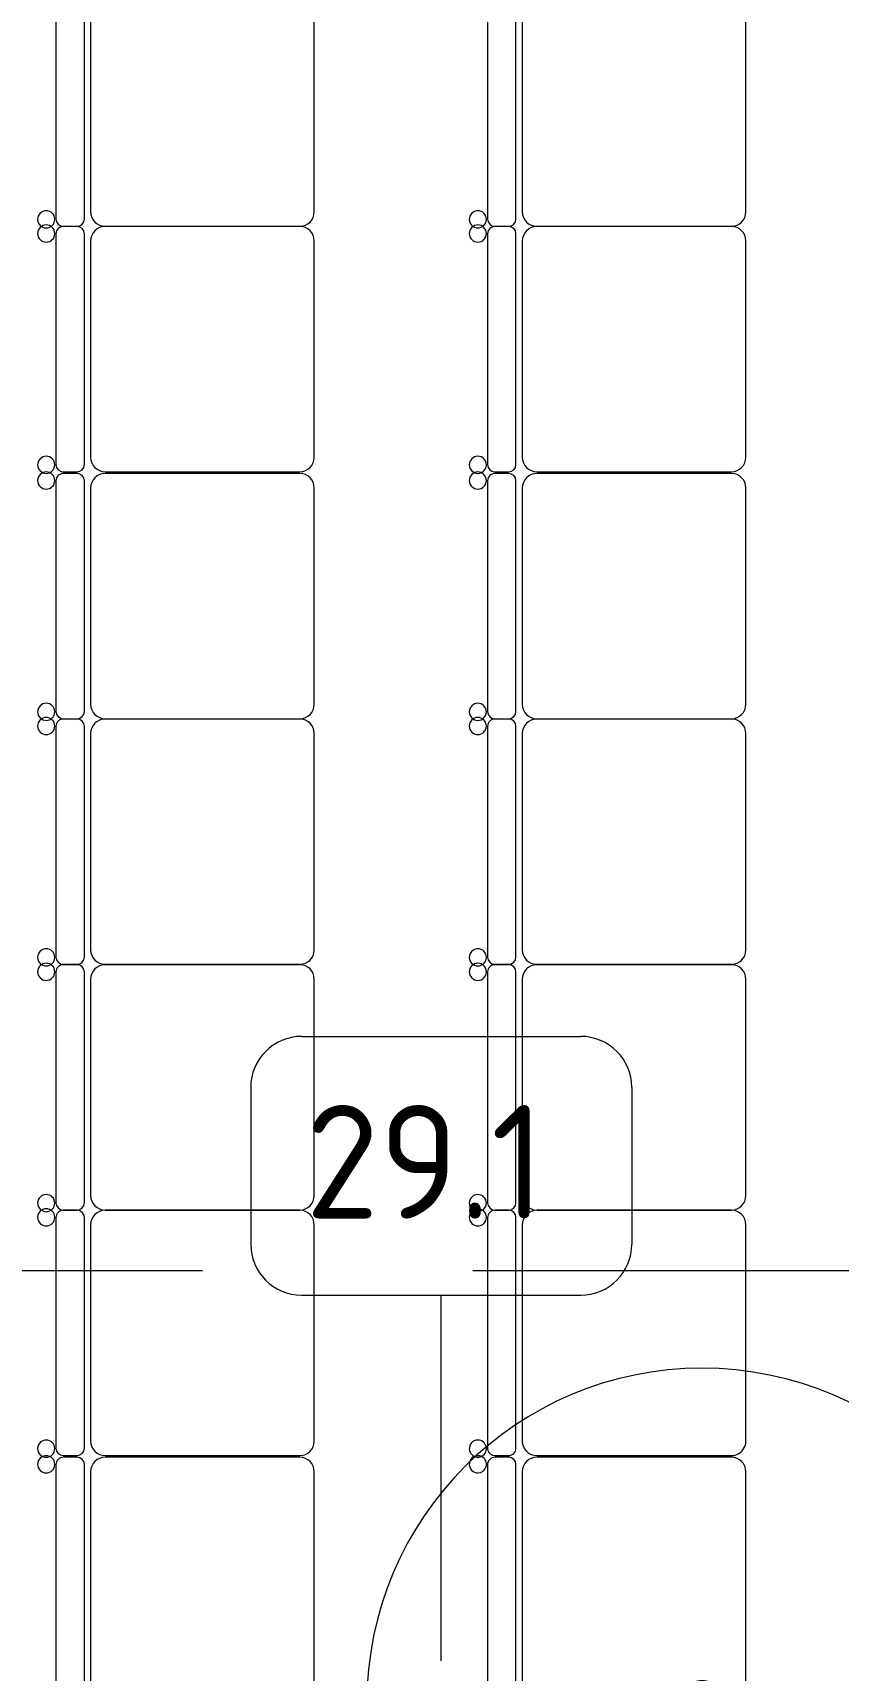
# Model space of a CAD drawing. Header units: millimetres. Extents: x 81566 to 292854, y -8553 to 29000.
# Drawn here: x 104252 to 105670, y 17446 to 20329 of the extents above; entities that cross this region are included whole.
import ezdxf

# ---------------------------------------------------------------- set-up
doc = ezdxf.new("R2010")
doc.units = ezdxf.units.MM
doc.linetypes.add('Осевая', pattern=[3175, 635, -476.25, 1587.5, -476.25])
doc.layers.add('I-FURN-1', color=9, linetype='Continuous', lineweight=9, true_color=0x808080)
doc.layers.add('I-FURN-IDEN', color=7, linetype='Continuous', lineweight=9)
doc.layers.add('Оси-2', color=7, linetype='Осевая', lineweight=9)
doc.styles.add('GOST Common', font='GOST_Common.ttf', dxfattribs={"height": 200})

# ---------------------------------------------------------------- blocks, each defined once
blk = doc.blocks.new('Стул Breuer - 1_188-26331327-План расстановки мебели и оборудования 2 этажа в осях 23-33')
at = {"layer": 'I-FURN-1'}
for p, q in [((190.5, 241.3), (-190.5, 241.3)), ((-215.9, 215.9), (-215.9, -127)), ((215.9, -127), (215.9, 215.9)), ((203.2, -163.5), (-203.2, -163.5)), ((-190.5, -152.4), (190.5, -152.4)), ((-215.9, -176.2), (-215.9, -200.8)), ((215.9, -200.8), (215.9, -176.2)), ((-203.2, -213.5), (203.2, -213.5))]:
    blk.add_line(p, q, dxfattribs=at)
for centre, radius, start, end in [((-190.5, 215.9), 25.4, 90, 180), ((190.5, 215.9), 25.4, 0, 90), ((-190.5, -127), 25.4, 180, 270), ((190.5, -127), 25.4, 270, 360), ((-203.2, -176.2), 12.7, 90, 180), ((203.2, -176.2), 12.7, 360, 90), ((-203.2, -200.8), 12.7, 180, 270), ((203.2, -200.8), 12.7, 270, 360), ((-203.5, -230.6), 15.1, 360, 180), ((-203.5, -230.6), 15.1, 180, 360), ((203.7, -230.6), 15.1, 360, 180), ((203.7, -230.6), 15.1, 180, 360)]:
    blk.add_arc(centre, radius, start, end, dxfattribs=at)
blk = doc.blocks.new('Стул Breuer - 1_188-V120-План расстановки мебели и оборудования 2 этажа в осях 23-33')
at = {"layer": 'I-FURN-1'}
for p, q in [((67.8, 241.3), (-190.5, 241.3)), ((190.5, 241.3), (67.8, 241.3)), ((-215.9, 215.9), (-215.9, -127)), ((215.9, -127), (215.9, 215.9)), ((162.2, -163.5), (-203.2, -163.5)), ((-190.5, -152.4), (154.4, -152.4)), ((154.4, -152.4), (156.1, -152.4)), ((156.9, -152.4), (190.5, -152.4)), ((203.2, -163.5), (163.1, -163.5)), ((-215.9, -176.2), (-215.9, -200.8)), ((215.9, -200.8), (215.9, -176.2)), ((-203.2, -213.5), (199.6, -213.5)), ((199.6, -213.5), (203.2, -213.5))]:
    blk.add_line(p, q, dxfattribs=at)
for centre, radius, start, end in [((-190.5, 215.9), 25.4, 90, 180), ((190.5, 215.9), 25.4, 30, 90), ((190.5, 215.9), 25.4, 0, 30), ((-190.5, -127), 25.4, 180, 270), ((190.5, -127), 25.4, 270, 360), ((-203.2, -176.2), 12.7, 90, 180), ((203.2, -176.2), 12.7, 45, 90), ((203.2, -176.2), 12.7, 360, 45), ((-203.2, -200.8), 12.7, 180, 270), ((203.2, -200.8), 12.7, 285, 360), ((-203.5, -230.6), 15.1, 360, 180), ((-203.5, -230.6), 15.1, 180, 360), ((203.7, -230.6), 15.1, 99.2045, 180), ((203.7, -230.6), 15.1, 180, 345), ((203.7, -230.6), 15.1, 15, 99.2045), ((203.2, -200.8), 12.7, 270, 283.4003), ((203.7, -230.6), 15.1, 345.1107, 360), ((203.7, -230.6), 15.1, 360, 12.9883)]:
    blk.add_arc(centre, radius, start, end, dxfattribs=at)
blk = doc.blocks.new('Стул Breuer - 1_188-V121-План расстановки мебели и оборудования 2 этажа в осях 23-33')
at = {"layer": 'I-FURN-1'}
for p, q in [((190.5, 241.3), (-190.5, 241.3)), ((-215.9, 215.9), (-215.9, -127)), ((215.9, 203.7), (215.9, 215.9)), ((215.9, 168.6), (215.9, 203.7)), ((215.9, 159.5), (215.9, 168.6)), ((215.9, 124.1), (215.9, 159.5)), ((215.9, -127), (215.9, 124.1)), ((203.2, -163.5), (-203.2, -163.5)), ((-190.5, -152.4), (190.5, -152.4)), ((-215.9, -176.2), (-215.9, -200.8)), ((215.9, -200.8), (215.9, -176.2)), ((-203.2, -213.5), (203.2, -213.5))]:
    blk.add_line(p, q, dxfattribs=at)
for centre, radius, start, end in [((-190.5, 215.9), 25.4, 90, 180), ((190.5, 215.9), 25.4, 45, 90), ((190.5, 215.9), 25.4, 0, 45), ((-190.5, -127), 25.4, 180, 270), ((190.5, -127), 25.4, 270, 330), ((190.5, -127), 25.4, 330, 360), ((-203.2, -176.2), 12.7, 90, 180), ((203.2, -176.2), 12.7, 60, 90), ((203.2, -176.2), 12.7, 360, 60), ((-203.2, -200.8), 12.7, 180, 225), ((203.2, -200.8), 12.7, 315, 360), ((-203.5, -230.6), 15.1, 165, 180), ((-203.5, -230.6), 15.1, 180, 188.3083), ((-203.5, -230.6), 15.1, 150, 161.4748), ((-203.5, -230.6), 15.1, 360, 150), ((-203.2, -200.8), 12.7, 225, 255), ((-203.2, -200.8), 12.7, 255, 270), ((-203.5, -230.6), 15.1, 315, 360), ((203.7, -230.6), 15.1, 165, 180), ((203.7, -230.6), 15.1, 180, 255), ((203.7, -230.6), 15.1, 150, 165), ((203.7, -230.6), 15.1, 120, 150), ((203.7, -230.6), 15.1, 105, 120), ((203.7, -230.6), 15.1, 45, 105), ((203.7, -230.6), 15.1, 255, 360), ((203.2, -200.8), 12.7, 270, 285), ((203.2, -200.8), 12.7, 285, 315), ((203.7, -230.6), 15.1, 30, 45), ((203.7, -230.6), 15.1, 360, 30), ((-203.5, -230.6), 15.1, 188.3083, 261.6917), ((-203.5, -230.6), 15.1, 261.6917, 315)]:
    blk.add_arc(centre, radius, start, end, dxfattribs=at)
blk = doc.blocks.new('Баффл акустический подвесной - 1180мм-V284-План расстановки мебели и оборудования 2 этажа в осях 23-33')
at = {"layer": 'I-FURN-1'}
for radius, start, end in [(590, 360, 180), (590, 0, 180), (40, 0, 180), (40, 360, 180), (590, 180, 360), (40, 180, 360), (40, 180, 360), (5, 360, 180), (5, 165, 180), (5, 180, 360), (5, 180, 300), (5, 150, 165), (5, 135, 150), (5, 120, 135), (5, 60, 120), (5, 45, 60), (5, 30, 45), (5, 15, 30), (5, 0, 15), (590, 180, 360), (5, 300, 330), (5, 330, 360)]:
    blk.add_arc((0, 0), radius, start, end, dxfattribs=at)
blk = doc.blocks.new('Марка_Мебель - В прямоуг_Balcon_Марка-25523697-План расстановки мебели и оборудования 2 этажа в осях 23-33')
at = {"layer": 'I-FURN-IDEN'}
for p, q in [((-2.455, 2.278), (2.455, 2.278)), ((-3.355, 1.378), (-3.355, -1.384)), ((3.355, 1.378), (3.355, -1.378)), ((-2.461, -2.278), (2.455, -2.278))]:
    blk.add_line(p, q, dxfattribs=at)
for centre, radius, start, end in [((-2.455, 1.378), 0.9, 90, 180), ((2.455, 1.378), 0.9, 0, 90), ((-2.461, -1.384), 0.893, 180, 270), ((2.455, -1.378), 0.9, 270, 0)]:
    blk.add_arc(centre, radius, start, end, dxfattribs=at)

msp = doc.modelspace()

# ---------------------------------------------------------------- linework, layer by layer
at = {"layer": 'I-FURN-IDEN'}
msp.add_line((104971, 17463), (104971, 18106.6), dxfattribs=at)
at = {"layer": 'Оси-2'}
msp.add_line((84865.6, 18150), (122760, 18150), dxfattribs=at)

# ---------------------------------------------------------------- block references
at = {"layer": 'I-FURN-1', "rotation": 269.9999999999994}
for name, p in [('Стул Breuer - 1_188-26331327-План расстановки мебели и оборудования 2 этажа в осях 23-33', (104506.1, 20204.2)), ('Стул Breuer - 1_188-26331327-План расстановки мебели и оборудования 2 этажа в осях 23-33', (105266.1, 20204.2)), ('Стул Breuer - 1_188-26331327-План расстановки мебели и оборудования 2 этажа в осях 23-33', (104506.1, 19772)), ('Стул Breuer - 1_188-26331327-План расстановки мебели и оборудования 2 этажа в осях 23-33', (105266.1, 19772)), ('Стул Breuer - 1_188-26331327-План расстановки мебели и оборудования 2 этажа в осях 23-33', (104506.1, 19337.2)), ('Стул Breuer - 1_188-26331327-План расстановки мебели и оборудования 2 этажа в осях 23-33', (105266.1, 19337.2)), ('Стул Breuer - 1_188-26331327-План расстановки мебели и оборудования 2 этажа в осях 23-33', (104506.1, 18905)), ('Стул Breuer - 1_188-26331327-План расстановки мебели и оборудования 2 этажа в осях 23-33', (105266.1, 18905)), ('Стул Breuer - 1_188-26331327-План расстановки мебели и оборудования 2 этажа в осях 23-33', (104506.1, 18472.4)), ('Стул Breuer - 1_188-26331327-План расстановки мебели и оборудования 2 этажа в осях 23-33', (105266.1, 18472.4)), ('Стул Breuer - 1_188-26331327-План расстановки мебели и оборудования 2 этажа в осях 23-33', (104506.1, 18040.2)), ('Стул Breuer - 1_188-V120-План расстановки мебели и оборудования 2 этажа в осях 23-33', (105266.1, 18040.2)), ('Стул Breuer - 1_188-26331327-План расстановки мебели и оборудования 2 этажа в осях 23-33', (104506.1, 17605.4)), ('Стул Breuer - 1_188-V121-План расстановки мебели и оборудования 2 этажа в осях 23-33', (105266.1, 17605.4))]:
    msp.add_blockref(name, p, dxfattribs=at)
at = {"layer": 'I-FURN-1'}
msp.add_blockref('Баффл акустический подвесной - 1180мм-V284-План расстановки мебели и оборудования 2 этажа в осях 23-33', (105430, 17388), dxfattribs=at)
at = {"layer": 'I-FURN-IDEN', "xscale": 99.99999999999993, "yscale": 99.99999999999993, "zscale": 99.99999999999993}
msp.add_blockref('Марка_Мебель - В прямоуг_Balcon_Марка-25523697-План расстановки мебели и оборудования 2 этажа в осях 23-33', (104971, 18334.4), dxfattribs=at)

# ---------------------------------------------------------------- texts
at = {"layer": 'I-FURN-IDEN', "insert": (104731.5, 18441.4), "char_height": 200, "width": 545.147, "attachment_point": 1, "style": 'GOST Common'}
msp.add_mtext('29.1', dxfattribs=at)

doc.saveas('drawing.dxf')
